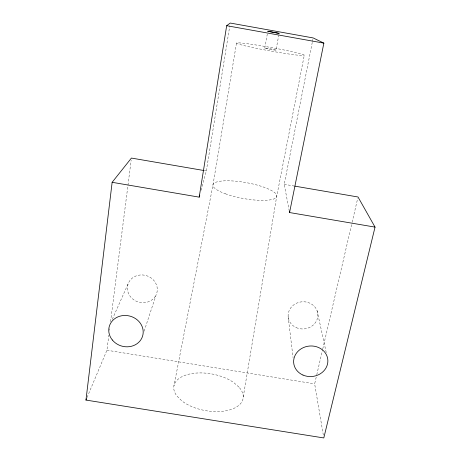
<?xml version="1.0" encoding="UTF-8"?>
<svg xmlns="http://www.w3.org/2000/svg" width="461" height="461" viewBox="0 0 461 461"><rect width="100%" height="100%" fill="white"/><g stroke="black" fill="none" stroke-linecap="round" stroke-linejoin="round"><path stroke-width="0.35" stroke-dasharray="2.31 1.73" d="M87.066 397.445L106.929 350.233L108.842 335.233M109.476 330.232L109.66 328.802M110.571 321.657L127.87 185.927M127.962 185.213L131.149 160.209M201.071 190.243L206.338 170.933L229.78 25.897M236.464 43.184L212.913 185.374L173.947 385.799M243.247 396.933L276.588 197.014L304.231 55.447A34.529 1.769 10.2 0 0 256.189 45.005A34.529 1.769 10.2 0 0 250.767 47.126A34.529 1.769 10.2 0 0 304.231 55.447M264.793 48.134L267.288 34.12M276.018 50.157A5.751 0.294 10.2 0 0 268.25 48.445A5.751 0.294 10.2 0 0 266.965 48.728A5.751 0.294 10.2 0 0 276.018 50.157L278.709 35.457M289.289 211.132L284.224 184.314L312.316 42.153M312.454 41.45L312.869 39.335M323.328 435.138L314.656 383.863L316.603 375.467M316.765 374.764L322.608 349.571M322.769 348.868L352.002 222.888M352.164 222.185L357.684 198.391M144.126 331.188L156.152 294.81A15.069 13.79 16.6 0 0 140.449 274.969A15.069 13.79 16.6 0 0 130.434 296.694A15.069 13.79 16.6 0 0 156.152 294.81M112.271 319.358L128.469 282.991M106.929 350.233L314.656 383.863M204.217 170.57L206.338 170.933M284.224 184.314L294.158 186.019M317.133 310.835L326.273 352.717M288.131 316.592L293.063 357.684M238.913 387.067L233.715 382.555A35.151 18.607 10.2 0 0 189.137 374.136A35.151 18.607 10.2 0 0 176.817 395.913L181.767 400.845A35.151 18.607 10.2 0 0 228.097 410.325A35.151 18.607 10.2 0 0 238.913 387.067M296.29 327.65A14.913 13.6 -6.2 0 0 317.865 314.321A14.913 13.6 -6.2 0 0 294.815 304.139A14.913 13.6 -6.2 0 0 296.29 327.65M225.423 193.799A32.46 8.062 10.2 0 0 276.588 197.014A32.46 8.062 10.2 0 0 232.638 180.96A32.46 8.062 10.2 0 0 225.423 193.799"/><path stroke-width="0.69" d="M294.867 186.146L358.007 196.991L375.041 227.112L323.801 437.95L85.959 400.073L112.138 182.308L131.42 158.065L203.514 170.449M112.138 182.308L199.187 197.141L226.674 25.701L230.241 23.05L313.146 37.929L323.87 43.127L289.56 212.544L375.041 227.112M199.187 197.141L199.751 195.072M85.959 400.073L86.512 398.759M226.674 25.701L323.87 43.127M289.289 211.132L289.56 212.544M267.801 31.273L279.095 33.353L267.801 31.273M302.981 375.064A17.143 15.288 -5.5 0 0 327.852 360.127A17.143 15.288 -5.5 0 0 301.413 348.625A17.143 15.288 -5.5 0 0 302.981 375.064M112.334 339.988A17.345 15.536 15.6 0 0 141.902 337.925A17.345 15.536 15.6 0 0 123.686 315.508A17.345 15.536 15.6 0 0 112.334 339.988"/></g></svg>
